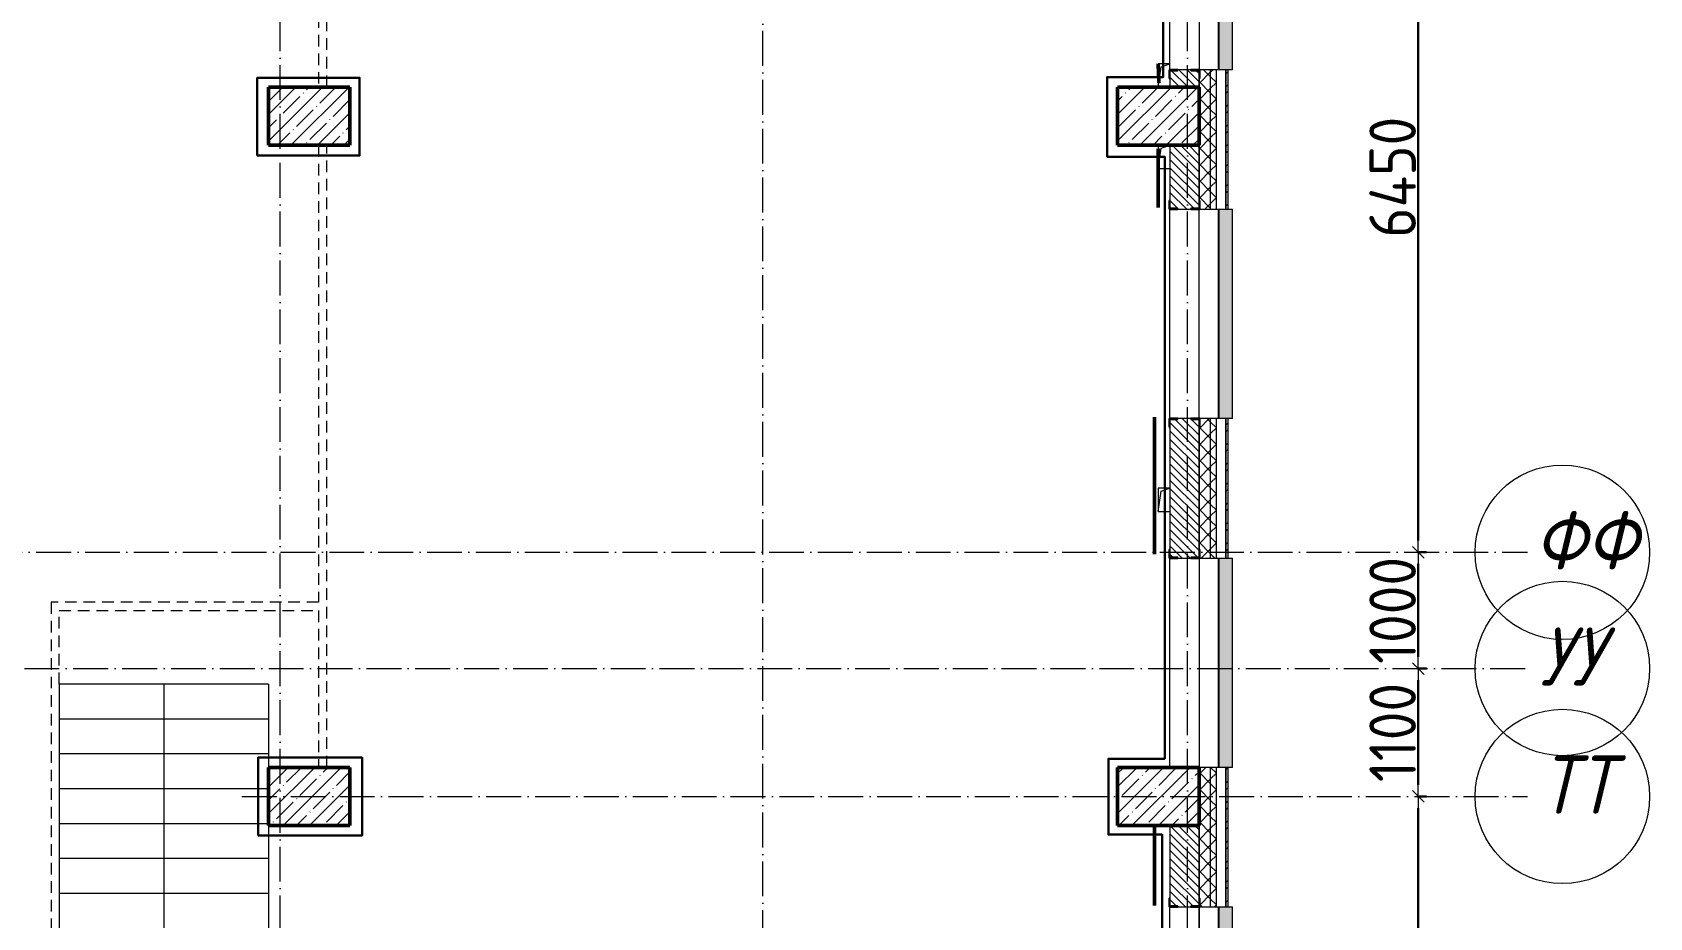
# Model space of a CAD drawing. Header units: millimetres. Extents: x -213536 to 1564669, y -45299 to 942238.
# Drawn here: x 635502 to 649407, y 643983 to 651596 of the extents above; entities that cross this region are included whole.
import ezdxf

# ---------------------------------------------------------------- set-up
doc = ezdxf.new("R2010")
doc.units = ezdxf.units.MM
doc.linetypes.add('200_ШТРИХ_ш1п0_6_', pattern=[160, 100, -60])
doc.linetypes.add('50_200_ШТРИХ_1Т_ш5_п1_п1_', pattern=[700, 500, -100, 0, -100])
for name, color, linetype, lineweight in [('3.1) ЖБ окна 1.2 м', 102, 'Continuous', 30), ('8.1)', 2, 'Continuous', 50), ('8.2)', 3, 'Continuous', 50), ('8.3)', 5, 'Continuous', 50), ('8.4)', 6, 'Continuous', 50), ('A-____-____-DIMS', 7, 'Continuous', 9), ('A-DETL-____-OTLN-3', 7, '200_ШТРИХ_ш1п0_6_', 9), ('A-GENM-____-MCUT', 7, 'Continuous', 25), ('A-GENM-____-OTLN', 7, 'Continuous', 9), ('A-GENM-____-OTLN-1', 7, 'Continuous', 25), ('A-GLAZ-____-OTLN', 7, 'Continuous', 9), ('A-WALL-____-MCUT', 7, 'Continuous', 13), ('A-WALL-____-MCUT-1', 7, 'Continuous', 9), ('A-WALL-____-OTLN', 7, 'Continuous', 9), ('A-WALL-____-PATT-1', 7, 'Continuous', 9), ('A-WALL-FNSH-MCUT-1', 7, 'Continuous', 9), ('S-COLS-____-MCUT', 7, 'Continuous', 50), ('S-COLS-____-OTLN', 7, 'Continuous', 9), ('S-GRID-____-IDEN', 7, 'Continuous', 9), ('S-GRID-____-OTLN-1', 7, '50_200_ШТРИХ_1Т_ш5_п1_п1_', 9), ('S-STRS-____-OTLN-1', 7, 'Continuous', 9)]:
    doc.layers.add(name, color=color, linetype=linetype, lineweight=lineweight)
doc.layers.add('A-GLAZ-____-OTLN-1', color=7, linetype='Continuous', lineweight=9, true_color=0xc0c0c0)
doc.styles.add('ISOCPEUR_I_9', font='isocpeui.ttf', dxfattribs={"width": 0.9, "height": 250})
doc.styles.add('СПДС', font='isocpeur.ttf', dxfattribs={"width": 0.9})
doc.dimstyles.new('Размера А3', dxfattribs={"dimtxt": 200, "dimasz": 100, "dimexe": 70, "dimexo": 100, "dimgap": 20, "dimtad": 1, "dimdec": 0, "dimrnd": 10, "dimzin": 0, "dimdsep": 46, "dimtxsty": 'СПДС', "dimblk": 'ARROWHEAD_6', "dimcen": 1, "dimclrd": 256, "dimclre": 256, "dimclrt": 256, "dimazin": 0, "dimtfac": 1, "dimtdec": 0, "dimtmove": 2, "dimatfit": 3, "dimfxl": 1, "dimtolj": 1, "dimtzin": 0, "dimarcsym": 0})
pattern_1 = [(45, (544282.64, 571544.04), (-70.71068, 70.71068), []), (135, (544282.64, 571544.04), (-70.71068, -70.71068), [])]
pattern_2 = [(135, (544282.637, 571544.04), (-35.35534, -35.35534), [])]

# ---------------------------------------------------------------- blocks, each defined once
blk = doc.blocks.new('BSC_Колонна _Прямоугольная - 500х700-V98-АР1_План отверстий 2 этажа в осях 1-64_Ю-ЯЯ')
at = {"layer": 'S-COLS-____-OTLN'}
h = blk.add_hatch(dxfattribs=at)
h.set_pattern_fill('FP_111', color=256, style=0, pattern_type=2)
h.set_pattern_definition([(315, (-73481.04, 93600), (114.04925, 114.04925), []), (315, (-73481.04, 93485.95), (114.04925, 114.04925), [201.613, -40.323, 3.353, -36.97])])
h.paths.add_polyline_path([(-250, -350), (250, -350), (250, 350), (-250, 350)], flags=0)
at = {"layer": 'S-COLS-____-MCUT'}
for p, q in [((250, 350), (-250, 350)), ((-250, 350), (-250, -350)), ((250, -350), (250, 350)), ((-250, -350), (250, -350))]:
    blk.add_line(p, q, dxfattribs=at)
blk = doc.blocks.new('BSC_Колонна _Прямоугольная - 500х700-V100-АР1_План отверстий 2 этажа в осях 1-64_Ю-ЯЯ')
at = {"layer": 'S-COLS-____-OTLN'}
h = blk.add_hatch(dxfattribs=at)
h.set_pattern_fill('FP_113', color=256, style=0, pattern_type=2)
h.set_pattern_definition([(315, (-73481.04, 100900), (114.04925, 114.04925), []), (315, (-73481.04, 100785.95), (114.04925, 114.04925), [201.613, -40.323, 3.353, -36.97])])
h.paths.add_polyline_path([(-250, 168), (-250, -350), (250, -350), (250, 350), (-250, 350)], flags=0)
at = {"layer": 'S-COLS-____-MCUT'}
for p, q in [((250, 350), (-250, 350)), ((-250, 350), (-250, -350)), ((250, -350), (250, 350)), ((-250, -350), (250, -350))]:
    blk.add_line(p, q, dxfattribs=at)
blk = doc.blocks.new('BSC_Колонна _Прямоугольная - 500х700-V101-АР1_План отверстий 2 этажа в осях 1-64_Ю-ЯЯ')
at = {"layer": 'S-COLS-____-OTLN'}
h = blk.add_hatch(dxfattribs=at)
h.set_pattern_fill('FP_114', color=256, style=0, pattern_type=2)
h.set_pattern_definition([(315, (-79331.04, 93600), (114.04925, 114.04925), []), (315, (-79331.04, 93485.95), (114.04925, 114.04925), [201.613, -40.323, 3.353, -36.97])])
h.paths.add_polyline_path([(-250, -350), (250, -350), (250, 350), (-250, 350)], flags=0)
at = {"layer": 'S-COLS-____-MCUT'}
for p, q in [((250, 350), (-250, 350)), ((-250, 350), (-250, -350)), ((250, -350), (250, 350)), ((-250, -350), (250, -350))]:
    blk.add_line(p, q, dxfattribs=at)
blk = doc.blocks.new('BSC_Колонна _Прямоугольная - 500х700-V102-АР1_План отверстий 2 этажа в осях 1-64_Ю-ЯЯ')
at = {"layer": 'S-COLS-____-OTLN'}
h = blk.add_hatch(dxfattribs=at)
h.set_pattern_fill('FP_115', color=256, style=0, pattern_type=2)
h.set_pattern_definition([(315, (-79331.04, 100900), (114.04925, 114.04925), []), (315, (-79331.04, 100785.95), (114.04925, 114.04925), [201.613, -40.323, 3.353, -36.97])])
h.paths.add_polyline_path([(-250, 350), (-250, -350), (250, -350), (250, 350)], flags=0)
at = {"layer": 'S-COLS-____-MCUT'}
for p, q in [((250, 350), (-250, 350)), ((-250, 350), (-250, -350)), ((250, -350), (250, 350)), ((-250, -350), (250, -350))]:
    blk.add_line(p, q, dxfattribs=at)
blk = doc.blocks.new('Отлив_СКБ - Отлив витража_120_НВФ-31885687-АР1_План отверстий 2 этажа в осях 1-64_Ю-ЯЯ')
at = {"layer": 'A-GLAZ-____-OTLN-1'}
for points in [[(0, 0), (0, -2), (1800, -2), (1800, 0), (1023, 0)], [(0, -83), (0, -120), (1800, -120), (1800, -2), (0, -2), (0, -63)]]:
    blk.add_hatch(color=256, dxfattribs=at).paths.add_polyline_path(points, flags=0)
at = {"layer": 'A-GLAZ-____-OTLN'}
for p, q in [((0, 0), (1800, 0)), ((1800, -2), (0, -2)), ((0, -120), (0, -83)), ((0, -120), (1800, -120)), ((1800, -83), (1800, -120))]:
    blk.add_line(p, q, dxfattribs=at)
blk = doc.blocks.new('Фахверк_СКБ_Уголок - 250_2700-27497298-АР1_План отверстий 2 этажа в осях 1-64_Ю-ЯЯ')
at = {"layer": 'A-GENM-____-MCUT'}
for p, q in [((200, 181), (125, 181)), ((125, 181), (125, 106)), ((131, 106), (131, 175)), ((131, 175), (200, 175)), ((200, 175), (200, 181)), ((125, 106), (131, 106)), ((131, -6), (125, -6)), ((125, -6), (125, -81)), ((125, -81), (200, -81)), ((131, -75), (131, -6)), ((200, -75), (131, -75)), ((200, -81), (200, -75))]:
    blk.add_line(p, q, dxfattribs=at)
blk = doc.blocks.new('Фахверк_СКБ_Уголок - 250_2700_1-27501432-АР1_План отверстий 2 этажа в осях 1-64_Ю-ЯЯ')
at = {"layer": 'A-GENM-____-MCUT'}
for p, q in [((200, 181), (125, 181)), ((125, 181), (125, 106)), ((131, 106), (131, 175)), ((131, 175), (200, 175)), ((200, 175), (200, 181)), ((125, 106), (131, 106)), ((131, -6), (125, -6)), ((125, -6), (125, -81)), ((125, -81), (200, -81)), ((131, -75), (131, -6)), ((200, -75), (131, -75)), ((200, -81), (200, -75))]:
    blk.add_line(p, q, dxfattribs=at)
blk = doc.blocks.new('AR_Отверстие прямоугольное _в плите_ - AR_Отверстие прямоугольное _в плите_-V168-АР1_План отверстий 2 этажа в осях 1-64_Ю-ЯЯ')
at = {"layer": 'A-GENM-____-OTLN'}
for p, q in [((-50, 100), (-50, -100)), ((-50, -100), (-25, 75)), ((-25, 75), (50, 100)), ((-50, -100), (50, -100))]:
    blk.add_line(p, q, dxfattribs=at)
blk = doc.blocks.new('AR_Отверстие прямоугольное _в плите_ - AR_Отверстие прямоугольное _в плите_-V172-АР1_План отверстий 2 этажа в осях 1-64_Ю-ЯЯ')
at = {"layer": 'A-GENM-____-OTLN'}
for p, q in [((50, 100), (-50, 100)), ((-50, 100), (-50, -100)), ((-50, -100), (-25, 75)), ((-25, 75), (50, 100)), ((-50, -100), (50, -100))]:
    blk.add_line(p, q, dxfattribs=at)
blk = doc.blocks.new('AR_Отверстие прямоугольное _в плите_ - AR_Отверстие прямоугольное _в плите_-V169-АР1_План отверстий 2 этажа в осях 1-64_Ю-ЯЯ')
at = {"layer": 'A-GENM-____-OTLN'}
for p, q in [((50, 100), (-50, 100)), ((-50, 100), (-50, -100)), ((-50, -100), (-25, 75)), ((-25, 75), (50, 100))]:
    blk.add_line(p, q, dxfattribs=at)
blk = doc.blocks.new('Ось сетки - Круг_Ø6_00__ISO-2_5_0_9K_-25732049-АР1_План отверстий 2 этажа в осях 1-64_Ю-ЯЯ')
at = {"layer": 'S-GRID-____-IDEN'}
blk.add_circle((0, 0), 3, dxfattribs=at)
blk = doc.blocks.new('ARROWHEAD_6')
at = {"color": 0, "linetype": 'Continuous'}
for p, q in [((0, 0), (-1, 0)), ((-0.5, -0.5), (0.5, 0.5))]:
    blk.add_line(p, q, dxfattribs=at)
blk = doc.blocks.new('*D5551')
at = {"layer": 'A-____-____-DIMS', "lineweight": -2, "transparency": 16777216}
for p, q in [((87537, 532497), (87613, 532497)), ((87543, 529247), (87543, 532397)), ((87537, 529147), (87613, 529147))]:
    blk.add_line(p, q, dxfattribs=at)
at = {"layer": 'Defpoints', "color": 0, "lineweight": 30, "transparency": 16777216}
for p in [(87437, 532497), (87543, 532497), (87437, 529147)]:
    blk.add_point(p, dxfattribs=at)
at = {"layer": 'A-____-____-DIMS', "lineweight": -2, "transparency": 16777216, "xscale": 100, "yscale": 100, "zscale": 100}
for p, rotation in [((87543, 532497), 90), ((87543, 529147), 270)]:
    blk.add_blockref('ARROWHEAD_6', p, dxfattribs=dict(at, rotation=rotation))
at = {"layer": 'A-____-____-DIMS', "transparency": 16777216, "insert": (87323, 530822), "char_height": 400, "width": 2.49, "attachment_point": 5, "rotation": 90, "style": 'СПДС'}
blk.add_mtext('\\A1;3350', dxfattribs=at)
blk = doc.blocks.new('*D5552')
at = {"layer": 'A-____-____-DIMS', "lineweight": -2, "transparency": 16777216}
for p, q in [((87537, 533597), (87613, 533597)), ((87543, 532597), (87543, 533497)), ((87537, 532497), (87613, 532497))]:
    blk.add_line(p, q, dxfattribs=at)
at = {"layer": 'Defpoints', "color": 0, "lineweight": 30, "transparency": 16777216}
for p in [(87437, 533597), (87543, 533597), (87437, 532497)]:
    blk.add_point(p, dxfattribs=at)
at = {"layer": 'A-____-____-DIMS', "lineweight": -2, "transparency": 16777216, "xscale": 100, "yscale": 100, "zscale": 100}
for p, rotation in [((87543, 533597), 90), ((87543, 532497), 270)]:
    blk.add_blockref('ARROWHEAD_6', p, dxfattribs=dict(at, rotation=rotation))
at = {"layer": 'A-____-____-DIMS', "transparency": 16777216, "insert": (87323, 533047), "char_height": 400, "width": 2.11, "attachment_point": 5, "rotation": 90, "style": 'СПДС'}
blk.add_mtext('\\A1;1100', dxfattribs=at)
blk = doc.blocks.new('*D5553')
at = {"layer": 'A-____-____-DIMS', "lineweight": -2, "transparency": 16777216}
for p, q in [((87537, 534597), (87613, 534597)), ((87543, 533697), (87543, 534497)), ((87537, 533597), (87613, 533597))]:
    blk.add_line(p, q, dxfattribs=at)
at = {"layer": 'Defpoints', "color": 0, "lineweight": 30, "transparency": 16777216}
for p in [(87437, 534597), (87543, 534597), (87437, 533597)]:
    blk.add_point(p, dxfattribs=at)
at = {"layer": 'A-____-____-DIMS', "lineweight": -2, "transparency": 16777216, "xscale": 100, "yscale": 100, "zscale": 100}
for p, rotation in [((87543, 534597), 90), ((87543, 533597), 270)]:
    blk.add_blockref('ARROWHEAD_6', p, dxfattribs=dict(at, rotation=rotation))
at = {"layer": 'A-____-____-DIMS', "transparency": 16777216, "insert": (87323, 534097), "char_height": 400, "width": 2.3, "attachment_point": 5, "rotation": 90, "style": 'СПДС'}
blk.add_mtext('\\A1;1000', dxfattribs=at)
blk = doc.blocks.new('*D5554')
at = {"layer": 'A-____-____-DIMS', "lineweight": -2, "transparency": 16777216}
for p, q in [((87537, 541047), (87613, 541047)), ((87543, 534697), (87543, 540947)), ((87537, 534597), (87613, 534597))]:
    blk.add_line(p, q, dxfattribs=at)
at = {"layer": 'Defpoints', "color": 0, "lineweight": 30, "transparency": 16777216}
for p in [(87437, 541047), (87543, 541047), (87437, 534597)]:
    blk.add_point(p, dxfattribs=at)
at = {"layer": 'A-____-____-DIMS', "lineweight": -2, "transparency": 16777216, "xscale": 100, "yscale": 100, "zscale": 100}
for p, rotation in [((87543, 541047), 90), ((87543, 534597), 270)]:
    blk.add_blockref('ARROWHEAD_6', p, dxfattribs=dict(at, rotation=rotation))
at = {"layer": 'A-____-____-DIMS', "transparency": 16777216, "insert": (87323, 537822), "char_height": 400, "width": 2.56, "attachment_point": 5, "rotation": 90, "style": 'СПДС'}
blk.add_mtext('\\A1;6450', dxfattribs=at)
blk = doc.blocks.new('2этаж')
at = {"layer": 'S-GRID-____-OTLN-1', "color": 251, "ltscale": 0.6, "true_color": 0x636466}
for p, q in [((77758.3, 498997), (77758.3, 549908.8)), ((81908.3, 508532.6), (81908.3, 549908.8)), ((85558.3, 498997), (85558.3, 549908.8)), ((33650.4, 534597), (88482.7, 534597)), ((18845.8, 533597), (88482.7, 533597)), ((77429.6, 532497), (88482.7, 532497))]:
    blk.add_line(p, q, dxfattribs=at)
at = {"layer": 'S-GRID-____-IDEN', "xscale": 250, "yscale": 250, "zscale": 99.99999999999993, "rotation": 269.9999999999995}
for p in [(88782.7, 534597), (88782.7, 533597), (88782.7, 532497)]:
    blk.add_blockref('Ось сетки - Круг_Ø6_00__ISO-2_5_0_9K_-25732049-АР1_План отверстий 2 этажа в осях 1-64_Ю-ЯЯ', p, dxfattribs=at)
at = {"layer": 'S-GRID-____-IDEN', "char_height": 500, "attachment_point": 1, "style": 'ISOCPEUR_I_9'}
for s, insert, width in [('ФФ', (88540.2, 534949.4), 562.785), ('УУ', (88587.9, 533949.4), 447.342), ('ТТ', (88587.9, 532849.4), 447.342)]:
    blk.add_mtext(s, dxfattribs=dict(at, insert=insert, width=width))
at = {"layer": 'A-____-____-DIMS'}
for base, p1, p2, picture, middle in [((87542.6, 541047), (87436.5, 534597), (87436.5, 541047), '*D5554', (87322.6, 537822)), ((87542.6, 534597), (87436.5, 533597), (87436.5, 534597), '*D5553', (87322.6, 534097)), ((87542.6, 533597), (87436.5, 532497), (87436.5, 533597), '*D5552', (87322.6, 533047)), ((87542.6, 532497), (87436.5, 529147), (87436.5, 532497), '*D5551', (87322.6, 530822))]:
    dim = blk.add_linear_dim(base=base, p1=p1, p2=p2, angle=90, dimstyle='Размера А3', override={"dimtxt": 400}, dxfattribs=at)
    dim.commit()
    dim.dimension.update_dxf_attribs({"geometry": picture, "text_midpoint": middle})

msp = doc.modelspace()

# ---------------------------------------------------------------- hatches: boundary and pattern name
at = {"layer": 'A-WALL-____-PATT-1'}
h = msp.add_hatch(dxfattribs=at)
h.set_pattern_fill('FP_3', color=256, style=0, pattern_type=2)
h.set_pattern_definition([(45, (544282.64, 571544.04), (-85.53659, 85.53659), []), (45, (544339.66, 571544.04), (-85.53659, 85.53659), [])])
h.paths.add_polyline_path([(645782.6, 641025.1), (645782.6, 642275.1), (645762.6, 642275.1), (645762.6, 641025.1)], flags=0)
h.paths.add_polyline_path([(645762.6, 644075.1), (645782.6, 644075.1), (645782.6, 645275.1), (645762.6, 645275.1), (645762.6, 644912.8)], flags=0)
h.paths.add_polyline_path([(645782.6, 647075.1), (645782.6, 648275.1), (645762.6, 648275.1), (645762.6, 647075.1)], flags=0)
h.paths.add_polyline_path([(645782.6, 650075.1), (645782.6, 651275.1), (645762.6, 651275.1), (645762.6, 650075.1)], flags=0)
h.paths.add_polyline_path([(645782.6, 653075.1), (645782.6, 657455.1), (645762.6, 657455.1), (645762.6, 653075.1)], flags=0)
h = msp.add_hatch(dxfattribs=at)
h.set_pattern_fill('FP_1', color=256, style=0, pattern_type=2)
h.set_pattern_definition(pattern_1)
h.paths.add_polyline_path([(645682.6, 618360.1), (645682.6, 618625.1), (645632.6, 618625.1), (645632.6, 618360.1)], flags=0)
h.paths.add_polyline_path([(645632.6, 619625.1), (645682.6, 619625.1), (645682.6, 627325.1), (645632.6, 627325.1), (645632.6, 622311)], flags=0)
h.paths.add_polyline_path([(645632.6, 641025.1), (645682.6, 641025.1), (645682.6, 642275.1), (645632.6, 642275.1), (645632.6, 641683.9)], flags=0)
h.paths.add_polyline_path([(645632.6, 644075.1), (645682.6, 644075.1), (645682.6, 645275.1), (645632.6, 645275.1), (645632.6, 644912.8)], flags=0)
h.paths.add_polyline_path([(645682.6, 647075.1), (645682.6, 648275.1), (645632.6, 648275.1), (645632.6, 647075.1)], flags=0)
h.paths.add_polyline_path([(645682.6, 650075.1), (645682.6, 651275.1), (645632.6, 651275.1), (645632.6, 650075.1)], flags=0)
h.paths.add_polyline_path([(645682.6, 653075.1), (645682.6, 657325.1), (645632.6, 657325.1), (645632.6, 653075.1)], flags=0)
h = msp.add_hatch(dxfattribs=at)
h.set_pattern_fill('FP_1', color=256, style=0, pattern_type=2)
h.set_pattern_definition(pattern_1)
h.paths.add_polyline_path([(645532.6, 618360.1), (645632.6, 618360.1), (645632.6, 618625.1), (645532.6, 618625.1)], flags=0)
h.paths.add_polyline_path([(645632.6, 619625.1), (645632.6, 627325.1), (645538.6, 627325.1), (645538.6, 627250.1), (645532.6, 627250.1), (645532.6, 619625.1)], flags=0)
h.paths.add_polyline_path([(645632.6, 641025.1), (645632.6, 642275.1), (645538.6, 642275.1), (645538.6, 642200.1), (645532.6, 642200.1), (645532.6, 641100.1), (645538.6, 641100.1), (645538.6, 641025.1)], flags=0)
h.paths.add_polyline_path([(645538.6, 644075.1), (645632.6, 644075.1), (645632.6, 645275.1), (645532.6, 645275.1), (645532.6, 644150.1), (645538.6, 644150.1), (645538.6, 644081.1)], flags=0)
h.paths.add_polyline_path([(645538.6, 647075.1), (645632.6, 647075.1), (645632.6, 648275.1), (645538.6, 648275.1), (645538.6, 648200.1), (645532.6, 648200.1), (645532.6, 647150.1), (645538.6, 647150.1), (645538.6, 647081.1)], flags=0)
h.paths.add_polyline_path([(645538.6, 650075.1), (645632.6, 650075.1), (645632.6, 651275.1), (645538.6, 651275.1), (645538.6, 651200.1), (645532.6, 651200.1), (645532.6, 650150.1), (645538.6, 650150.1), (645538.6, 650081.1)], flags=0)
h.paths.add_polyline_path([(645632.6, 653075.1), (645632.6, 657225.1), (645532.6, 657225.1), (645532.6, 653075.1)], flags=0)
h = msp.add_hatch(dxfattribs=at)
h.set_pattern_fill('FP_6', color=256, style=0, pattern_type=2)
h.set_pattern_definition(pattern_2)
h.paths.add_polyline_path([(645456.9, 651125.1), (645532.6, 651125.1), (645532.6, 651269.1), (645463.6, 651269.1), (645463.6, 651275.1), (645351.6, 651275.1), (645351.6, 651269.1), (645282.6, 651269.1), (645282.6, 651125.1)], flags=0)
h = msp.add_hatch(dxfattribs=at)
h.set_pattern_fill('FP_6', color=256, style=0, pattern_type=2)
h.set_pattern_definition(pattern_2)
h.paths.add_polyline_path([(645463.6, 647075.1), (645463.6, 647081.1), (645532.6, 647081.1), (645532.6, 648269.1), (645463.6, 648269.1), (645463.6, 648275.1), (645351.6, 648275.1), (645351.6, 648269.1), (645282.6, 648269.1), (645282.6, 647081.1), (645351.6, 647081.1), (645351.6, 647075.1)], flags=0)
h.paths.add_polyline_path([(645463.6, 650075.1), (645463.6, 650081.1), (645532.6, 650081.1), (645532.6, 650624.7), (645282.6, 650624.7), (645282.6, 650081.1), (645351.6, 650081.1), (645351.6, 650075.1)], flags=0)
h = msp.add_hatch(dxfattribs=at)
h.set_pattern_fill('FP_6', color=256, style=0, pattern_type=2)
h.set_pattern_definition(pattern_2)
h.paths.add_polyline_path([(645282.6, 641925.1), (645532.6, 641925.1), (645532.6, 642269.1), (645463.6, 642269.1), (645463.6, 642275.1), (645351.6, 642275.1), (645351.6, 642269.1), (645282.6, 642269.1), (645282.6, 642200.1)], flags=0)
h.paths.add_polyline_path([(645463.6, 644075.1), (645463.6, 644081.1), (645532.6, 644081.1), (645532.6, 644775.1), (645282.6, 644775.1), (645282.6, 644081.1), (645351.6, 644081.1), (645351.6, 644075.1)], flags=0)

# ---------------------------------------------------------------- linework, layer by layer
at = {"layer": '8.1)', "lineweight": 50}
for points in [[(645188.1, 651163.1), (645182.6, 651325.1)], [(645182.6, 650595.8), (645182.6, 650089.7)], [(645149.5, 648286.7), (645149.5, 647107.7)], [(645149.5, 644775.1), (645149.5, 644086.2)]]:
    msp.add_lwpolyline(points, dxfattribs=at)
at = {"layer": '8.2)', "lineweight": 30}
for p, q in [((644741.4, 650526.7), (644741.4, 651212.1)), ((644741.4, 651212.1), (645225.3, 651212.1)), ((645237.4, 650526.7), (644741.4, 650526.7)), ((644753.2, 644697.4), (644753.2, 645349.1)), ((644753.2, 645349.1), (645237.4, 645349.1)), ((645215.7, 644697.4), (644753.2, 644697.4)), ((645215.7, 641999.6), (645215.7, 644697.4))]:
    msp.add_line(p, q, dxfattribs=at)
for points in [[(645225.3, 651212.1), (645225.3, 652975)], [(645237.4, 645349.1), (645237.4, 650526.7)]]:
    msp.add_lwpolyline(points, dxfattribs=at)
for points in [[(637435.8, 650537), (638314.9, 650537), (638314.9, 651205.6), (637435.8, 651205.6)], [(637435.8, 650537), (638314.9, 650537), (638314.9, 651205.6), (637435.8, 651205.6)], [(637443.2, 644687.8), (638336.4, 644687.8), (638336.4, 645359.2), (637443.2, 645359.2)], [(637443.2, 644687.8), (638336.4, 644687.8), (638336.4, 645359.2), (637443.2, 645359.2)]]:
    msp.add_lwpolyline(points, close=True, dxfattribs=at)
at = {"layer": '8.3)', "lineweight": 30}
for p, q in [((645225.3, 651212.1), (645225.3, 651325.1)), ((645237.4, 650075.1), (645237.4, 650526.7)), ((645237.4, 647069.2), (645237.4, 648280.9)), ((645215.7, 644091.9), (645215.7, 644697.4))]:
    msp.add_line(p, q, dxfattribs=at)
at = {"layer": '8.4)', "lineweight": 30}
msp.add_lwpolyline([(645210.1, 636259.8), (645210.1, 641313.7), (644763.9, 641313.7), (644763.9, 641999.6), (645215.7, 641999.6), (645215.7, 644697.4), (644753.2, 644697.4), (644753.2, 645349.1), (645237.4, 645349.1), (645237.4, 650526.7), (644741.4, 650526.7), (644741.4, 651212.1), (645225.3, 651212.1), (645225.3, 652975)], dxfattribs=at)
for points in [[(637435.8, 650537), (638314.9, 650537), (638314.9, 651205.6), (637435.8, 651205.6)], [(637443.2, 644687.8), (638336.4, 644687.8), (638336.4, 645359.2), (637443.2, 645359.2)]]:
    msp.add_lwpolyline(points, close=True, dxfattribs=at)
at = {"layer": 'A-DETL-____-OTLN-3'}
for p, q in [((637962.6, 652375.1), (637962.6, 651125.1)), ((638032.6, 651125.1), (638032.6, 652375.1)), ((637962.6, 650625.1), (637962.6, 646695.1)), ((638032.6, 645275.1), (638032.6, 650625.1)), ((635662.6, 646695.1), (635662.6, 636105.1)), ((637962.6, 646695.1), (635662.6, 646695.1)), ((635732.6, 645990.1), (635732.6, 646625.1)), ((635732.6, 646625.1), (637962.6, 646625.1)), ((637962.6, 646625.1), (637962.6, 645275.1))]:
    msp.add_line(p, q, dxfattribs=at)
at = {"layer": 'A-WALL-____-MCUT'}
for p, q in [((645282.6, 651200.1), (645282.6, 651125.1)), ((645463.6, 651275.1), (645351.6, 651275.1)), ((645762.6, 651275.1), (645538.6, 651275.1)), ((645762.6, 650075.1), (645762.6, 651275.1)), ((645532.6, 650624.7), (645282.6, 650624.7)), ((645282.6, 650624.7), (645282.6, 650150.1)), ((645351.6, 650075.1), (645463.6, 650075.1)), ((645538.6, 650075.1), (645762.6, 650075.1)), ((645463.6, 648275.1), (645351.6, 648275.1)), ((645762.6, 648275.1), (645538.6, 648275.1)), ((645762.6, 647075.1), (645762.6, 648275.1)), ((645282.6, 648200.1), (645282.6, 647150.1)), ((645351.6, 647075.1), (645463.6, 647075.1)), ((645538.6, 647075.1), (645762.6, 647075.1)), ((645762.6, 645275.1), (645532.6, 645275.1)), ((645762.6, 644075.1), (645762.6, 645275.1)), ((645282.6, 644775.1), (645282.6, 644150.1)), ((645351.6, 644075.1), (645463.6, 644075.1)), ((645538.6, 644075.1), (645762.6, 644075.1))]:
    msp.add_line(p, q, dxfattribs=at)
at = {"layer": 'A-WALL-____-MCUT-1'}
for p, q in [((645532.6, 651200.1), (645532.6, 651125.1)), ((645532.6, 651125.1), (645532.6, 651200.1)), ((645632.6, 650075.1), (645632.6, 651275.1)), ((645682.6, 650075.1), (645682.6, 651275.1)), ((645532.6, 650624.7), (645532.6, 650150.1)), ((645532.6, 650150.1), (645532.6, 650624.7)), ((645632.6, 647075.1), (645632.6, 648275.1)), ((645682.6, 647075.1), (645682.6, 648275.1)), ((645532.6, 648200.1), (645532.6, 647150.1)), ((645532.6, 647150.1), (645532.6, 648200.1)), ((645632.6, 644075.1), (645632.6, 645275.1)), ((645682.6, 644075.1), (645682.6, 645275.1)), ((645532.6, 644775.1), (645532.6, 644150.1)), ((645532.6, 644150.1), (645532.6, 644775.1))]:
    msp.add_line(p, q, dxfattribs=at)
at = {"layer": 'A-WALL-____-OTLN'}
for p, q in [((645282.6, 651275.1), (645282.6, 653075.1)), ((645532.6, 653075.1), (645532.6, 651275.1)), ((645282.6, 650624.7), (645282.6, 650625.1)), ((645282.6, 648275.1), (645282.6, 650075.1)), ((645532.6, 648275.1), (645532.6, 650075.1)), ((645282.6, 645275.1), (645282.6, 647075.1)), ((645532.6, 647075.1), (645532.6, 645275.1)), ((645532.6, 645275.1), (645532.6, 645275.1)), ((645282.6, 642275.1), (645282.6, 644075.1)), ((645532.6, 642275.1), (645532.6, 644075.1)), ((645532.6, 644075.1), (645532.6, 642275.1))]:
    msp.add_line(p, q, dxfattribs=at)
at = {"layer": 'A-WALL-FNSH-MCUT-1'}
for p, q in [((645782.6, 651275.1), (645762.6, 651275.1)), ((645762.6, 651275.1), (645762.6, 650075.1)), ((645782.6, 650075.1), (645782.6, 651275.1)), ((645762.6, 650075.1), (645782.6, 650075.1)), ((645782.6, 648275.1), (645762.6, 648275.1)), ((645762.6, 648275.1), (645762.6, 647075.1)), ((645782.6, 647075.1), (645782.6, 648275.1)), ((645762.6, 647075.1), (645782.6, 647075.1)), ((645782.6, 645275.1), (645762.6, 645275.1)), ((645762.6, 645275.1), (645762.6, 644075.1)), ((645782.6, 644075.1), (645782.6, 645275.1)), ((645762.6, 644075.1), (645782.6, 644075.1))]:
    msp.add_line(p, q, dxfattribs=at)
at = {"layer": 'S-STRS-____-OTLN-1'}
for p, q in [((637532.6, 645990.1), (635732.6, 645990.1)), ((635732.6, 645990.1), (635732.6, 645690.1)), ((637532.6, 645990.1), (635732.6, 645990.1)), ((636632.6, 645990.1), (636632.6, 645690.1)), ((637532.6, 645990.1), (637532.6, 645690.1)), ((635732.6, 645690.1), (635732.6, 645390.1)), ((637532.6, 645690.1), (635732.6, 645690.1)), ((637532.6, 645690.1), (635732.6, 645690.1)), ((636632.6, 645690.1), (636632.6, 645390.1)), ((637532.6, 645690.1), (637532.6, 645390.1)), ((635732.6, 645390.1), (635732.6, 645090.1)), ((637532.6, 645390.1), (635732.6, 645390.1)), ((637532.6, 645390.1), (635732.6, 645390.1)), ((636632.6, 645390.1), (636632.6, 645090.1)), ((637532.6, 645390.1), (637532.6, 645275.1)), ((635732.6, 645090.1), (635732.6, 644790.1)), ((637532.6, 645090.1), (635732.6, 645090.1)), ((637532.6, 645090.1), (635732.6, 645090.1)), ((636632.6, 645090.1), (636632.6, 644790.1)), ((635732.6, 644790.1), (635732.6, 644490.1)), ((637532.6, 644790.1), (635732.6, 644790.1)), ((637532.6, 644790.1), (635732.6, 644790.1)), ((636632.6, 644790.1), (636632.6, 644490.1)), ((637532.6, 644775.1), (637532.6, 644490.1)), ((635732.6, 644490.1), (635732.6, 644190.1)), ((637532.6, 644490.1), (635732.6, 644490.1)), ((637532.6, 644490.1), (635732.6, 644490.1)), ((636632.6, 644490.1), (636632.6, 644190.1)), ((637532.6, 644490.1), (637532.6, 644190.1)), ((635732.6, 644190.1), (635732.6, 643890.1)), ((637532.6, 644190.1), (635732.6, 644190.1)), ((637532.6, 644190.1), (635732.6, 644190.1)), ((636632.6, 644190.1), (636632.6, 643890.1)), ((637532.6, 644190.1), (637532.6, 643890.1))]:
    msp.add_line(p, q, dxfattribs=at)

# ---------------------------------------------------------------- block references
at = {"layer": '3.1) ЖБ окна 1.2 м'}
msp.add_blockref('2этаж', (559874.3, 112528.1), dxfattribs=at)
at = {"layer": 'A-GENM-____-OTLN'}
for name, p in [('AR_Отверстие прямоугольное _в плите_ - AR_Отверстие прямоугольное _в плите_-V169-АР1_План отверстий 2 этажа в осях 1-64_Ю-ЯЯ', (645232.6, 651225.1)), ('AR_Отверстие прямоугольное _в плите_ - AR_Отверстие прямоугольное _в плите_-V168-АР1_План отверстий 2 этажа в осях 1-64_Ю-ЯЯ', (645232.6, 650525.1)), ('AR_Отверстие прямоугольное _в плите_ - AR_Отверстие прямоугольное _в плите_-V172-АР1_План отверстий 2 этажа в осях 1-64_Ю-ЯЯ', (645232.6, 647575.1))]:
    msp.add_blockref(name, p, dxfattribs=at)
at = {"layer": 'A-GENM-____-OTLN-1'}
for name, p, rotation in [('Фахверк_СКБ_Уголок - 250_2700_1-27501432-АР1_План отверстий 2 этажа в осях 1-64_Ю-ЯЯ', (645357.6, 651400.1), 269.9999999999999), ('Фахверк_СКБ_Уголок - 250_2700-27497298-АР1_План отверстий 2 этажа в осях 1-64_Ю-ЯЯ', (645457.6, 649950.1), 89.99999999999993), ('Фахверк_СКБ_Уголок - 250_2700-27497298-АР1_План отверстий 2 этажа в осях 1-64_Ю-ЯЯ', (645357.6, 648400.1), 269.9999999999999), ('Фахверк_СКБ_Уголок - 250_2700-27497298-АР1_План отверстий 2 этажа в осях 1-64_Ю-ЯЯ', (645457.6, 646950.1), 89.99999999999994), ('Фахверк_СКБ_Уголок - 250_2700-27497298-АР1_План отверстий 2 этажа в осях 1-64_Ю-ЯЯ', (645457.6, 643950.1), 89.99999999999994)]:
    msp.add_blockref(name, p, dxfattribs=dict(at, rotation=rotation))
at = {"layer": 'A-GLAZ-____-OTLN', "rotation": 90}
for p in [(645699.6, 651275.1), (645699.6, 648275.1), (645699.6, 645275.1), (645699.6, 642275.1)]:
    msp.add_blockref('Отлив_СКБ - Отлив витража_120_НВФ-31885687-АР1_План отверстий 2 этажа в осях 1-64_Ю-ЯЯ', p, dxfattribs=at)
at = {"layer": 'S-COLS-____-OTLN', "rotation": 89.9999999999999}
for name, p in [('BSC_Колонна _Прямоугольная - 500х700-V101-АР1_План отверстий 2 этажа в осях 1-64_Ю-ЯЯ', (637882.6, 650875.1)), ('BSC_Колонна _Прямоугольная - 500х700-V102-АР1_План отверстий 2 этажа в осях 1-64_Ю-ЯЯ', (645182.6, 650875.1)), ('BSC_Колонна _Прямоугольная - 500х700-V98-АР1_План отверстий 2 этажа в осях 1-64_Ю-ЯЯ', (637882.6, 645025.1)), ('BSC_Колонна _Прямоугольная - 500х700-V100-АР1_План отверстий 2 этажа в осях 1-64_Ю-ЯЯ', (645182.6, 645025.1))]:
    msp.add_blockref(name, p, dxfattribs=at)

doc.saveas('drawing.dxf')
